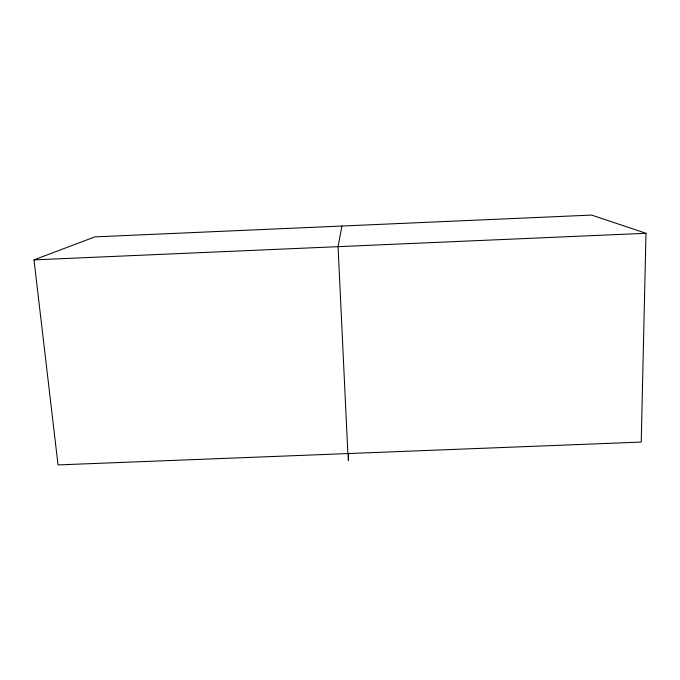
<?xml version="1.0" encoding="UTF-8"?>
<svg xmlns="http://www.w3.org/2000/svg" width="680" height="680" viewBox="0 0 680 680"><rect width="100%" height="100%" fill="white"/><g stroke="black" fill="none" stroke-linecap="round" stroke-linejoin="round"><path stroke-width="1.02" d="M646 233.282L641.223 442.077L58.029 464.916L34 259.879L94.885 236.878L591.558 215.084L646 233.282L34 259.879M348.602 453.364L348.373 460.555L348.032 453.415M341.938 226.041L338.062 246.661L347.863 453.568"/></g></svg>
